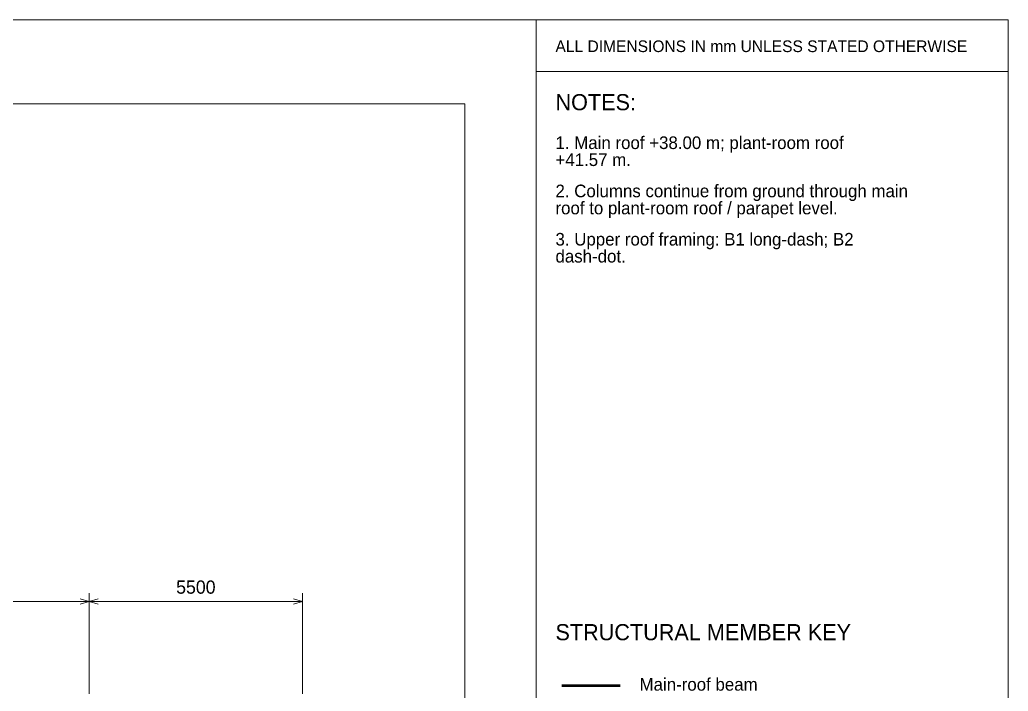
# Paper-space layout '01 Roof Support Layout' of a CAD drawing. Header units: millimetres. Extents: x 5 to 415, y 7 to 290.
# Drawn here: x 262.2 to 415, y 186.1 to 290 of the extents above; entities that cross this region are included whole.
import ezdxf
from ezdxf.enums import TextEntityAlignment as Align

# ---------------------------------------------------------------- set-up
doc = ezdxf.new("R2010")
doc.units = ezdxf.units.MM
for name, color, linetype in [('DIMENSIONS', 7, 'Continuous'), ('SHEET', 7, 'Continuous'), ('TEXT', 7, 'Continuous')]:
    doc.layers.add(name, color=color, linetype=linetype)

# ---------------------------------------------------------------- blocks, each defined once
blk = doc.blocks.new('SHEET_01_ROOF')
at = {"layer": 'DIMENSIONS', "lineweight": 13}
for p, q in [((272.9, 200), (271.5, 200.42)), ((272.9, 185.7), (272.9, 201.3)), ((272.9, 185.7), (272.9, 201.3)), ((272.9, 200), (274.3, 200.42)), ((305.9, 200), (304.5, 200.42)), ((305.9, 185.7), (305.9, 201.3)), ((239.9, 200), (272.9, 200)), ((272.9, 200), (271.5, 199.58)), ((272.9, 200), (305.9, 200)), ((272.9, 200), (274.3, 199.58)), ((305.9, 200), (304.5, 199.58))]:
    blk.add_line(p, q, dxfattribs=at)
at = {"layer": 'SHEET', "lineweight": 18}
for p, q in [((5, 290), (415, 290)), ((342, 290), (342, 7)), ((415, 290), (415, 7)), ((342, 282), (415, 282)), ((15, 277), (331, 277)), ((331, 277), (331, 17))]:
    blk.add_line(p, q, dxfattribs=at)
at = {"layer": 'SHEET', "lineweight": 50}
blk.add_line((346, 187), (355, 187), dxfattribs=at)
at = {"layer": 'TEXT'}
for s, height, p in [('ALL DIMENSIONS IN mm UNLESS STATED OTHERWISE', 1.8, (345, 285)), ('NOTES:', 2.5, (345, 276)), ('1. Main roof +38.00 m; plant-room roof', 1.95, (345, 270)), ('+41.57 m.', 1.95, (345, 267.37)), ('2. Columns continue from ground through main', 1.95, (345, 262.54)), ('roof to plant-room roof / parapet level.', 1.95, (345, 259.9)), ('3. Upper roof framing: B1 long-dash; B2', 1.95, (345, 255.07)), ('dash-dot.', 1.95, (345, 252.44)), ('STRUCTURAL MEMBER KEY', 2.5, (345, 194)), ('Main-roof beam', 1.95, (358, 186.2))]:
    blk.add_text(s, height=height, dxfattribs=at).set_placement(p)
blk.add_text('5500', height=2.05, dxfattribs=at).set_placement((289.4, 201.2), align=Align.CENTER)

psp = doc.layouts.new('01 Roof Support Layout')

# ---------------------------------------------------------------- block references
psp.add_blockref('SHEET_01_ROOF', (0, 0))

doc.saveas('drawing.dxf')
